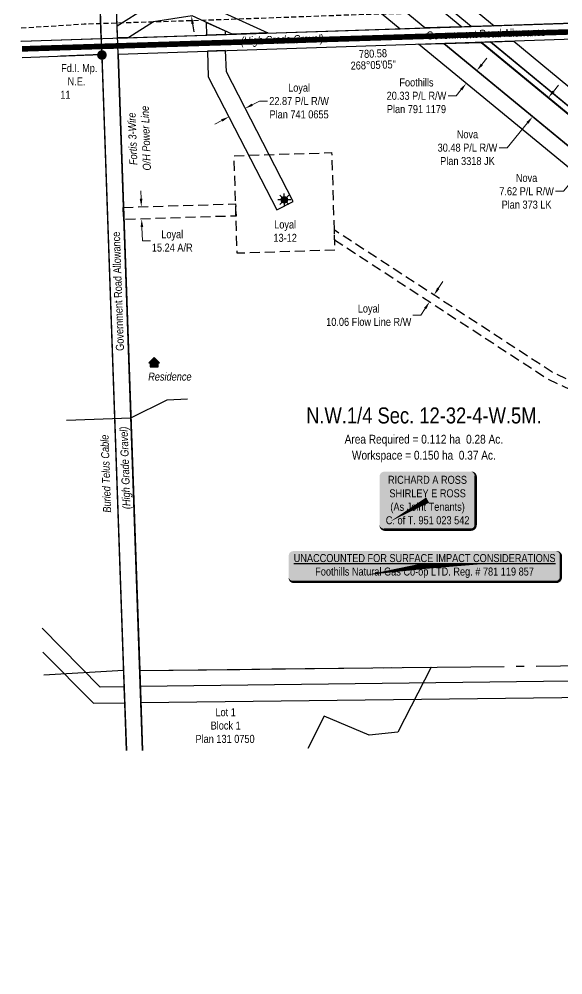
# Model space of a CAD drawing. Extents: x 675835 to 685285, y 5733153 to 5738077.
# Drawn here: x 675924 to 676603, y 5733684 to 5734878 of the extents above; entities that cross this region are included whole.
import ezdxf
from ezdxf.enums import TextEntityAlignment as Align

# ---------------------------------------------------------------- set-up
doc = ezdxf.new("R2010")
doc.units = 0
doc.header["$LTSCALE"] = 5
doc.header["$PDMODE"] = 34
doc.header["$PDSIZE"] = 0.03
for name, pattern in [('foc-ACCESSROAD', [3.75, 2.5, -1.25]), ('foc-FLOWLINE', [3.75, 2.5, -1.25]), ('foc-QUARTERLINE', [33, 25, -3, 2, -3]), ('UG_PIPE', [1.875, 1.25, -0.625])]:
    doc.linetypes.add(name, pattern=pattern)
doc.layers.get('Defpoints').update_dxf_attribs({"color": 9})
for name, color, linetype in [('AS-OWNER', 7, 'Continuous'), ('AS-PIPE-UG', 44, 'UG_PIPE'), ('AS-POWER', 104, 'foc-POWER'), ('AS-RESIDENCE', 14, 'Continuous'), ('AS-ROADS', 254, 'Continuous'), ('AS-TELUS', 224, 'foc-TEL'), ('C-AR', 13, 'foc-ACCESSROAD'), ('C-FLOWLINE', 13, 'foc-FLOWLINE'), ('C-RW', 13, 'Continuous'), ('C-SYMBOL', 7, 'Continuous'), ('C-WS', 13, 'foc-ACCESSROAD'), ('C-WS-S', 8, 'Continuous'), ('CG-NOTES', 7, 'Continuous'), ('F-RW', 190, 'Continuous'), ('L-AREAREQUIRED', 7, 'Continuous'), ('L-AREAWORK', 5, 'Continuous'), ('L-BD', 7, 'Continuous'), ('L-MON', 1, 'Continuous'), ('L-MON-T', 1, 'Continuous'), ('L-ROAD-T', 7, 'Continuous'), ('L-SEC', 7, 'Continuous'), ('L-SECQ', 8, 'foc-QUARTERLINE'), ('L-TITLEDB', 4, 'Continuous'), ('L-TITLEDB-T', 4, 'Continuous')]:
    doc.layers.add(name, color=color, linetype=linetype)
for name, color, linetype, lineweight in [('C-FLOWLINE-T', 13, 'Continuous', 9), ('C-RW-T', 13, 'Continuous', 9), ('F-RW-T', 190, 'Continuous', 9), ('T-TEXT', 48, 'Continuous', 18)]:
    doc.layers.add(name, color=color, linetype=linetype, lineweight=lineweight)
doc.styles.add('100L', font='ARIALN.TTF', dxfattribs={"height": 11})
doc.styles.add('175L', font='ARIALN.TTF', dxfattribs={"height": 20})
doc.styles.add('80', font='ARIALN.TTF', dxfattribs={"height": 10})
doc.styles.add('80CG', font='ARIALN.TTF', dxfattribs={"height": 10})
doc.styles.add('80L', font='ARIALN.TTF', dxfattribs={"height": 10})
doc.styles.add('80LS', font='ARIALNI.TTF', dxfattribs={"height": 10})
doc.styles.add('foc-LtypeFont', font='ARIALN.TTF', dxfattribs={"height": 7.35})
doc.styles.add('TXT', font='ARIALN.TTF', dxfattribs={"height": 0.2})
doc.linetypes.add('foc-POWER', pattern='A,6,-1,["P",foc-LtypeFont,S=0.2,R=0,X=-0.625,Y=-0.75],-1.24,4', length=12.24)
doc.linetypes.add('foc-POWER-NOLINE', pattern='A,0,-4,["P",foc-LtypeFont,S=0.2,R=0,X=-0.625,Y=-0.75],-8.24', length=12.24)
doc.linetypes.add('foc-TEL', pattern='A,2,-1,["T",foc-LtypeFont,S=0.2,R=0,X=-0.425,Y=-0.75],-1.24,8', length=12.24)
doc.dimstyles.new('Compass 5 000', dxfattribs={"dimscale": 5, "dimtxt": 9, "dimasz": 2, "dimexe": 0.2, "dimexo": 0.0625, "dimgap": 0.5, "dimtad": 0, "dimtih": 1, "dimtoh": 1, "dimzin": 0, "dimdsep": 46, "dimtxsty": '80CG', "dimcen": 0.1, "dimse1": 1, "dimse2": 1, "dimclrd": 256, "dimclrt": 256, "dimaunit": 1, "dimadec": 4, "dimazin": 0, "dimtfac": 0.06, "dimtofl": 0, "dimtmove": 0, "dimatfit": 1, "dimfxl": 0.2, "dimtolj": 1, "dimtzin": 0, "dimlwd": -1, "dimarcsym": 0})

# ---------------------------------------------------------------- blocks, each defined once
blk = doc.blocks.new('*D567')
at = {"layer": 'Defpoints', "color": 0, "transparency": 16777216}
for p in [(676120, 5734898.8), (676135.7, 5734901.3), (676123.1, 5734879)]:
    blk.add_point(p, dxfattribs=at)
at = {"layer": 'L-TITLEDB-T', "transparency": 16777216}
for p, q in [((676129, 5734944), (676119, 5734944)), ((676134.1, 5734911.2), (676129, 5734944)), ((676140.3, 5734871.5), (676141.9, 5734861.7))]:
    blk.add_line(p, q, dxfattribs=at)
for points in [[(676135.8, 5734911.4), (676132.5, 5734910.9), (676135.7, 5734901.3)], [(676142, 5734871.8), (676138.7, 5734871.3), (676138.8, 5734881.4)]]:
    blk.add_solid(points, dxfattribs=at)
at = {"layer": 'L-TITLEDB-T', "transparency": 16777216, "insert": (676082.3, 5734944), "char_height": 10, "attachment_point": 5, "style": '80CG'}
blk.add_mtext('\\A1;20.12 Road\\PPlan 3445 BZ', dxfattribs=at)
blk = doc.blocks.new('fdia')
at = {"color": 255, "const_width": 1}
blk.add_lwpolyline([(-0.5, 0, 1), (0.5, 0, 1)], format="xyb", close=True, dxfattribs=at)
blk = doc.blocks.new('Fdiaa')
blk.add_blockref('fdia', (0, 0))
blk = doc.blocks.new('fdib')
at = {"color": 1, "const_width": 1.6}
blk.add_lwpolyline([(-0.4, 0, 1), (0.4, 0, 1)], format="xyb", close=True, dxfattribs=at)
at = {"color": 1}
blk.add_circle((0, 0), 0.8, dxfattribs=at)
blk = doc.blocks.new('Fdibb')
blk.add_blockref('fdib', (0, 0))
blk = doc.blocks.new('fdicc')
for name in ['Fdibb', 'Fdiaa']:
    blk.add_blockref(name, (0, 0))
blk = doc.blocks.new('FDI')
blk.add_blockref('fdicc', (0, 0))
blk = doc.blocks.new('*D593')
at = {"layer": 'Defpoints', "color": 0, "transparency": 16777216}
for p in [(676653.4, 5734722.8), (676674.9, 5734715.2), (676669.9, 5734709.2)]:
    blk.add_point(p, dxfattribs=at)
at = {"layer": 'F-RW-T', "transparency": 16777216}
for p, q in [((676664.7, 5734736.5), (676671, 5734744.3)), ((676647, 5734715.1), (676603.6, 5734662.4)), ((676603.6, 5734662.4), (676593.6, 5734662.4))]:
    blk.add_line(p, q, dxfattribs=at)
for points in [[(676663.4, 5734737.6), (676666, 5734735.5), (676658.3, 5734728.8)], [(676645.7, 5734716.2), (676648.3, 5734714), (676653.4, 5734722.8)]]:
    blk.add_solid(points, dxfattribs=at)
at = {"layer": 'F-RW-T', "transparency": 16777216, "insert": (676557.4, 5734662.4), "char_height": 10, "attachment_point": 5, "style": '80CG'}
blk.add_mtext('\\A1;Nova\\P7.62 P/L R/W\\PPlan 373 LK', dxfattribs=at)
blk = doc.blocks.new('*D594')
at = {"layer": 'Defpoints', "color": 0, "transparency": 16777216}
for p in [(676565, 5734755.7), (676614.5, 5734754.9), (676594.9, 5734731.1)]:
    blk.add_point(p, dxfattribs=at)
at = {"layer": 'F-RW-T', "transparency": 16777216}
for p, q in [((676590.9, 5734787.2), (676597.3, 5734794.9)), ((676558.7, 5734748), (676533, 5734716.9)), ((676533, 5734716.9), (676523, 5734716.9))]:
    blk.add_line(p, q, dxfattribs=at)
for points in [[(676589.7, 5734788.3), (676592.2, 5734786.1), (676584.6, 5734779.5)], [(676557.4, 5734749), (676559.9, 5734746.9), (676565, 5734755.7)]]:
    blk.add_solid(points, dxfattribs=at)
at = {"layer": 'F-RW-T', "transparency": 16777216, "insert": (676483.6, 5734716.9), "char_height": 10, "attachment_point": 5, "style": '80CG'}
blk.add_mtext('\\A1;Nova\\P30.48 P/L R/W\\PPlan 3318 JK', dxfattribs=at)
blk = doc.blocks.new('*D595')
at = {"layer": 'Defpoints', "color": 0, "transparency": 16777216}
for p in [(676494.9, 5734813.4), (676481.8, 5734797.4), (676482.1, 5734797.2)]:
    blk.add_point(p, dxfattribs=at)
at = {"layer": 'F-RW-T', "transparency": 16777216}
for p, q in [((676501.6, 5734820.9), (676507.9, 5734828.6)), ((676475.8, 5734789.4), (676469.4, 5734781.7)), ((676469.4, 5734781.7), (676459.4, 5734781.7))]:
    blk.add_line(p, q, dxfattribs=at)
for points in [[(676500.3, 5734821.9), (676502.9, 5734819.8), (676495.2, 5734813.1)], [(676474.5, 5734790.5), (676477, 5734788.4), (676482.1, 5734797.2)]]:
    blk.add_solid(points, dxfattribs=at)
at = {"layer": 'F-RW-T', "transparency": 16777216, "insert": (676419.9, 5734781.7), "char_height": 10, "attachment_point": 5, "style": '80CG'}
blk.add_mtext('\\A1;Foothills\\P20.33 P/L R/W\\PPlan 791 1179', dxfattribs=at)
blk = doc.blocks.new('*D597')
at = {"layer": 'C-RW-T', "transparency": 16777216}
for p, q in [((676075.9, 5734653), (676075.6, 5734663)), ((676077.1, 5734617.8), (676077.6, 5734600.4)), ((676077.6, 5734600.4), (676087.6, 5734600.4))]:
    blk.add_line(p, q, dxfattribs=at)
for points in [[(676077.6, 5734653.1), (676074.3, 5734653), (676076.3, 5734643)], [(676078.7, 5734617.8), (676075.4, 5734617.7), (676076.7, 5734627.8)]]:
    blk.add_solid(points, dxfattribs=at)
at = {"layer": 'Defpoints', "color": 0, "transparency": 16777216}
for p in [(676117, 5734644.3), (676076.7, 5734627.8), (676117.5, 5734629.1)]:
    blk.add_point(p, dxfattribs=at)
at = {"layer": 'C-RW-T', "transparency": 16777216, "insert": (676114.9, 5734600.4), "char_height": 10, "attachment_point": 5, "style": '80CG'}
blk.add_mtext('\\A1;Loyal\\P15.24 A/R', dxfattribs=at)
blk = doc.blocks.new('GAS')
h = blk.add_hatch(color=255)
h.dxf.hatch_style = 1
edge = h.paths.add_edge_path()
edge.add_arc((0, 0), 0.9, 0, 360)
for p, q in [((-0.81, 0), (-1.62, 0)), ((-0.57, 0.57), (-1.14, 1.14)), ((0, 0.81), (0, 1.62)), ((0.57, 0.57), (1.14, 1.14)), ((1.62, 0), (0.81, 0)), ((-0.57, -0.57), (-1.14, -1.14)), ((0, -0.81), (0, -1.62)), ((1.14, -1.14), (0.57, -0.57))]:
    blk.add_line(p, q)
blk.add_circle((0, 0), 0.8)
blk = doc.blocks.new('*D605')
at = {"layer": 'C-RW-T', "transparency": 16777216}
for p, q in [((676214.9, 5734770.6), (676223.7, 5734775.1)), ((676223.7, 5734775.1), (676233.7, 5734775.1)), ((676176.8, 5734750.9), (676167.9, 5734746.3))]:
    blk.add_line(p, q, dxfattribs=at)
for points in [[(676214.1, 5734772), (676215.6, 5734769.1), (676206, 5734766)], [(676176, 5734752.4), (676177.6, 5734749.4), (676185.7, 5734755.5)]]:
    blk.add_solid(points, dxfattribs=at)
at = {"layer": 'Defpoints', "color": 0, "transparency": 16777216}
for p in [(676206, 5734766), (676213.6, 5734751.3), (676193.3, 5734740.8)]:
    blk.add_point(p, dxfattribs=at)
at = {"layer": 'C-RW-T', "transparency": 16777216, "insert": (676273.3, 5734775.1), "char_height": 10, "attachment_point": 5, "style": '80CG'}
blk.add_mtext('\\A1;Loyal\\P22.87 P/L R/W\\PPlan 741 0655', dxfattribs=at)
blk = doc.blocks.new('*D606')
at = {"layer": 'C-FLOWLINE-T', "transparency": 16777216}
for p, q in [((676447.2, 5734541.2), (676452.7, 5734549.6)), ((676430.8, 5734516), (676425.3, 5734507.6)), ((676425.3, 5734507.6), (676415.3, 5734507.6))]:
    blk.add_line(p, q, dxfattribs=at)
for points in [[(676445.8, 5734542.1), (676448.6, 5734540.3), (676441.8, 5734532.8)], [(676429.4, 5734516.9), (676432.2, 5734515.1), (676436.3, 5734524.4)]]:
    blk.add_solid(points, dxfattribs=at)
at = {"layer": 'Defpoints', "color": 0, "transparency": 16777216}
for p in [(676440.4, 5734533.7), (676434.9, 5734525.3), (676436.3, 5734524.4)]:
    blk.add_point(p, dxfattribs=at)
at = {"layer": 'C-FLOWLINE-T', "transparency": 16777216, "insert": (676360.3, 5734507.6), "char_height": 10, "attachment_point": 5, "style": '80CG'}
blk.add_mtext('\\A1;Loyal\\P10.06 Flow Line R/W', dxfattribs=at)
blk = doc.blocks.new('*U652')
h = blk.add_hatch(color=59)
edge = h.paths.add_edge_path()
edge.add_line((-54, -37), (54, -37))
edge.add_arc((54, -31), 6, 270, 360)
edge.add_line((60, -31), (60, 29.5))
edge.add_arc((54, 29.5), 6, 0, 90)
edge.add_line((54, 35.5), (-54, 35.5))
edge.add_arc((-54, 29.5), 6, 90, 180)
edge.add_line((-60, 29.5), (-60, -31))
edge.add_arc((-54, -31), 6, 180, 270)
at = {"color": 1, "flags": 128}
blk.add_lwpolyline([(-54, -37, 3, 3, 0), (54, -37, 3, 3, 0.414214), (60, -31, 3, 3, 0), (60, 29.5, 3, 0, 0.414214), (54, 35.5, 0, 0, 0), (-54, 35.5, 0, 0, 0.414214), (-60, 29.5, 0, 0, 0), (-60, -31, 0, 3, 0.414214)], format="xyseb", close=True, dxfattribs=at)
blk.add_lwpolyline([(-47, -26.9, 0, 7.5, 0), (0, 0, 0, 0, 0)], format="xyseb", dxfattribs=at)
at = {"color": 1, "style": '80'}
blk.add_attdef('ENTER_TEXT_001', (-36, -5), '', height=10, dxfattribs=at)
blk = doc.blocks.new('res_occ')
for points in [[(0.1, 0.89), (-1.26, -0.37), (1.46, -0.37)], [(-0.9, -1.43), (1.1, -1.43), (1.1, -0.37), (-0.9, -0.37)]]:
    blk.add_hatch(color=14).paths.add_polyline_path(points)
at = {"color": 14}
for points in [[(0.1, 0.89), (-1.26, -0.37), (1.46, -0.37)], [(-0.9, -1.43), (1.1, -1.43), (1.1, -0.37), (-0.9, -0.37)]]:
    blk.add_lwpolyline(points, close=True, dxfattribs=at)
blk = doc.blocks.new('*U751')
h = blk.add_hatch(color=255)
edge = h.paths.add_edge_path()
edge.add_line((-164, -20), (164, -20))
edge.add_arc((164, -14), 6, 270, 360)
edge.add_line((170, -14), (170, 12.5))
edge.add_arc((164, 12.5), 6, 0, 90)
edge.add_line((164, 18.5), (-164, 18.5))
edge.add_arc((-164, 12.5), 6, 90, 180)
edge.add_line((-170, 12.5), (-170, -14))
edge.add_arc((-164, -14), 6, 180, 270)
at = {"color": 1, "flags": 128}
blk.add_lwpolyline([(-164, -20, 3, 3, 0), (164, -20, 3, 3, 0.414214), (170, -14, 3, 3, 0), (170, 12.5, 3, 0, 0.414214), (164, 18.5, 0, 0, 0), (-164, 18.5, 0, 0, 0.414214), (-170, 12.5, 0, 0, 0), (-170, -14, 0, 3, 0.414214)], format="xyseb", close=True, dxfattribs=at)
for points in [[(-74.2, -11.5, 0, 7.5, 0), (0, 0, 0, 0, 0)], [(71.9, 2.3, 0, 7.5, 0), (0, 0, 0, 0, 0)]]:
    blk.add_lwpolyline(points, format="xyseb", dxfattribs=at)
at = {"color": 1, "style": '80'}
blk.add_attdef('ENTER_TEXT_001', (-26.8, -4.9), '', height=10, dxfattribs=at)

msp = doc.modelspace()

# ---------------------------------------------------------------- linework, layer by layer
at = {"layer": 'AS-PIPE-UG', "flags": 128}
msp.add_lwpolyline([(675926.258, 5734866.493), (676005.06, 5734871.485), (676175.027, 5734877.022), (676358.858, 5734883.736), (676414.78, 5734885.008), (676450.902, 5734887.233), (676480.097, 5734888.965), (676673.508, 5734894.145), (676781.553, 5734903.401), (676802.284, 5734903.622), (676816.074, 5734903.896), (676830.493, 5734904.239), (676848.295, 5734904.401), (676869.877, 5734904.964), (676988.336, 5734902.924), (677504.957, 5734918.689), (677491.014, 5735064.701), (677481.807, 5735284.963), (677513.215, 5735472.117), (677516.739, 5735510.847), (677516.524, 5735523.109), (677515.845, 5735524.298), (677507.688, 5735524.977), (677507.178, 5735523.788), (677494.264, 5735524.128), (677487.467, 5735530.242), (677482.199, 5735541.451), (677483.049, 5735587.475), (677485.767, 5735591.89), (677495.113, 5735595.457), (677504.969, 5735594.947), (677514.995, 5735594.268), (677527.57, 5735590.362), (677613.893, 5735589.682), (677626.479, 5735589.63)], dxfattribs=at)
at = {"layer": 'AS-POWER', "flags": 128}
for points in [[(676077.844, 5733963.956), (676047.197, 5734833.319), (676019.198, 5735650.52), (676018.942, 5735658.137), (676018.009, 5735685.129), (676009.566, 5735929.52), (675990.459, 5736461.52), (675990.304, 5736465.964), (675987.223, 5736554.62), (675984.524, 5736632.363), (675972.033, 5736991.919), (675968.974, 5737079.956), (675962.531, 5737265.443)], [(675982.805, 5734376.742), (676063.212, 5734379.58), (676108.739, 5734401.787), (676133.898, 5734403.087)]]:
    msp.add_lwpolyline(points, dxfattribs=at)
at = {"layer": 'AS-POWER', "linetype": 'foc-POWER-NOLINE', "flags": 128}
msp.add_lwpolyline([(675925.985, 5734850.067), (676845.685, 5734879.875), (677594.418, 5734903.216), (677656.133, 5734905.142)], dxfattribs=at)
at = {"layer": 'AS-ROADS', "const_width": 6.999, "flags": 128}
msp.add_lwpolyline([(675927.172, 5734840.316), (676477.573, 5734857.471), (676517.64, 5734858.655), (676557.929, 5734859.942), (676597.917, 5734861.048), (676638.612, 5734862.397), (676679.373, 5734863.693), (676719.966, 5734864.95), (676760.678, 5734866.363), (676800.721, 5734867.735), (676840.803, 5734869.363), (676880.872, 5734870.867), (676921.026, 5734872.143), (676961.202, 5734873.454), (677001.724, 5734874.493), (677041.742, 5734875.679), (677776.05, 5734898.853)], dxfattribs=at)
at = {"layer": 'AS-TELUS', "flags": 128}
for points in [[(676057.715, 5733963.731), (675998.112, 5735657.447), (675990.38, 5735881.261)], [(676026.61, 5734833.19), (675975.503, 5734831.402)]]:
    msp.add_lwpolyline(points, dxfattribs=at)
at = {"layer": 'C-AR', "flags": 128}
msp.add_lwpolyline([(676053.59, 5734642.29), (676194.056, 5734646.786), (676194.535, 5734631.557), (676054.137, 5734627.063)], close=True, dxfattribs=at)
at = {"layer": 'C-FLOWLINE', "flags": 128}
msp.add_lwpolyline([(676317.425, 5734601.9), (676584.376, 5734427.794), (676726.949, 5734360.227), (676770.536, 5734324.227), (677106.192, 5734076.187), (677122.858, 5734076.38), (676776.706, 5734332.177), (676732.388, 5734368.779), (676589.3, 5734436.592), (676317.039, 5734614.16)], close=True, dxfattribs=at)
at = {"layer": 'C-RW', "flags": 128}
for points in [[(676180.841, 5734862.672), (676180.981, 5734858.349), (676158.145, 5734857.605), (676157.759, 5734873.351)], [(676182.472, 5734811.459), (676181.624, 5734838.204), (676158.787, 5734837.466), (676159.807, 5734805.539), (676245.677, 5734639.338), (676265.973, 5734649.845)]]:
    msp.add_lwpolyline(points, close=True, dxfattribs=at)
for points in [[(675953.477, 5734086.843), (676016.544, 5734022.913), (676055.632, 5734023.469), (676054.933, 5734043.575), (676024.839, 5734043.142), (675952.44, 5734116.53)], [(676075.754, 5734023.695), (676881.481, 5734033.48), (677199.721, 5734037.098), (677199.581, 5734057.164), (677172.094, 5734056.711), (677171.955, 5734076.448), (677151.633, 5734076.259), (677151.828, 5734056.557), (676901.029, 5734053.968), (676900.37, 5734073.164), (676879.933, 5734072.917), (676880.606, 5734053.712), (676075.053, 5734043.801)]]:
    msp.add_lwpolyline(points, dxfattribs=at)
at = {"layer": 'C-WS', "flags": 128}
msp.add_lwpolyline([(676192.168, 5734706.875), (676314.005, 5734710.704), (676317.834, 5734588.867), (676195.997, 5734585.037)], close=True, dxfattribs=at)
at = {"layer": 'F-RW', "flags": 128}
for points in [[(676031.666, 5735269.078), (676516.884, 5734869.269), (676488.142, 5734868.327), (676032.542, 5735243.741)], [(676476.556, 5734867.971), (676488.142, 5734868.327), (676032.542, 5735243.741), (676032.893, 5735233.581)], [(676032.893, 5735233.581), (676476.556, 5734867.971), (676430.467, 5734866.504), (676034.299, 5735192.918)], [(676034.299, 5735192.926), (676035.236, 5735165.807), (676399.7, 5734865.459), (676430.467, 5734866.504)], [(676454.064, 5734847.044), (676865.919, 5734507.915), (676910.785, 5734482.427), (677121.99, 5734308.543), (677319.182, 5734145.938), (677333.324, 5734134.324), (677363.91, 5734095.571), (677364.977, 5734094.218), (677417.547, 5734045.563), (677587.765, 5733833.088), (677697.128, 5733725.696), (677698.722, 5733683.639), (677566.159, 5733813.707), (677319.825, 5734120.881), (676900.427, 5734466.971), (676847.058, 5734497.421), (676422.606, 5734846.024)], [(676500.918, 5734848.479), (677364.067, 5734137.19), (677693.465, 5733829.402), (677694.979, 5733786.305), (677343.936, 5734114.264), (676453.911, 5734847.192)], [(676500.685, 5734848.611), (676512.55, 5734848.991), (677369.108, 5734142.915), (677447.228, 5734069.888), (677693.114, 5733840.154), (677693.465, 5733829.402), (677364.067, 5734137.19), (677135.809, 5734325.376)]]:
    msp.add_lwpolyline(points, close=True, dxfattribs=at)
msp.add_lwpolyline([(676541.558, 5734849.929), (676862.249, 5734584.846), (677040.546, 5734438.421), (677170.094, 5734367.943, 0.00386522), (677260.105, 5734293.22), (677392.677, 5734183.96), (677413.913, 5734166.949), (677431.317, 5734148.147), (677508.27, 5734038.938), (677692.154, 5733867.095), (677693.114, 5733840.154), (677447.228, 5734069.888), (677406.137, 5734128.131), (677391.583, 5734143.806), (677372.329, 5734159.27), (677294.054, 5734223.781), (677194.348, 5734305.954), (677151.996, 5734341.424), (677082.827, 5734378.875), (676863.16, 5734559.529), (676512.55, 5734848.991)], format="xyb", close=True, dxfattribs=at)
at = {"layer": 'L-SEC'}
for p, q in [((676012.015, 5735255.369), (676025.915, 5734853.291)), ((676032.116, 5735256.064), (676046.018, 5734853.944)), ((675926.841, 5734849.799), (676025.902, 5734853.291)), ((675927.543, 5734829.698), (676026.61, 5734833.19)), ((676027.092, 5734832.647), (676054.232, 5734063.682)), ((676047.197, 5734833.319), (676074.355, 5734063.905)), ((676054.232, 5734063.682), (676057.723, 5733963.731)), ((676074.336, 5734064.384), (676077.844, 5733963.956))]:
    msp.add_line(p, q, dxfattribs=at)
at = {"layer": 'L-SEC', "flags": 128}
for points in [[(676851.201, 5734880.33), (676046.503, 5734853.424)], [(676851.901, 5734860.226), (676047.197, 5734833.319)]]:
    msp.add_lwpolyline(points, dxfattribs=at)
at = {"layer": 'L-SECQ'}
msp.add_line((676054.232, 5734063.682), (675954.482, 5734058.038), dxfattribs=at)
at = {"layer": 'L-SECQ', "flags": 128}
msp.add_lwpolyline([(676074.355, 5734063.905), (676880.359, 5734072.915)], dxfattribs=at)
at = {"layer": 'L-TITLEDB', "flags": 128}
msp.add_lwpolyline([(676046.22, 5734869.059), (676082.982, 5734892.42), (676084.219, 5734893.206), (676142.891, 5734902.408), (676234.282, 5734860.197), (676189.565, 5734858.627), (676139.956, 5734881.597), (676091.454, 5734873.981), (676060.704, 5734854.435), (676046.74, 5734853.981)], close=True, dxfattribs=at)
msp.add_lwpolyline([(676077.844, 5733963.956), (676074.355, 5734063.905), (676438.241, 5734067.973), (676396.723, 5733986.636), (676360.696, 5733983.251), (676304.595, 5734006.714), (676284.403, 5733966.265)], dxfattribs=at)

# ---------------------------------------------------------------- block references
at = {"layer": 'AS-OWNER'}
ref = msp.add_blockref('*U652', (676433.806, 5734276.771), dxfattribs=at)
ref.add_attrib('ENTER_TEXT_001', 'RICHARD A ROSS', (676384.345, 5734297.03), dxfattribs={"layer": '0', "color": 1, "height": 10, "style": '80'})
ref.add_attrib('ENTER_TEXT_002', 'SHIRLEY E ROSS', (676386.101, 5734280.186), dxfattribs={"layer": '0', "color": 1, "height": 10, "style": '80'})
ref.add_attrib('ENTER_TEXT_003', '(As Joint Tenants)', (676387.326, 5734263.349), dxfattribs={"layer": '0', "color": 1, "height": 10, "style": '80'})
ref.add_attrib('ENTER_TEXT_004', 'C. of T. 951 023 542', (676381.606, 5734246.505), dxfattribs={"layer": '0', "color": 1, "height": 10, "style": '80'})
at = {"layer": 'AS-RESIDENCE', "xscale": 4.999077600000008, "yscale": 4.999077600000008, "zscale": 4.999077600000008}
msp.add_blockref('res_occ', (676091.8, 5734450.174), dxfattribs=at)
at = {"layer": 'C-WS-S', "xscale": 4.999077600000008, "yscale": 4.999077600000008, "zscale": 4.999077600000008}
msp.add_blockref('GAS', (676254.852, 5734651.738), dxfattribs=at)
at = {"layer": 'CG-NOTES'}
ref = msp.add_blockref('*U751', (676430.268, 5734194.498), dxfattribs=at)
ref.add_attrib('ENTER_TEXT_001', '%%UUNACCOUNTED FOR SURFACE IMPACT CONSIDERATIONS', (676266.584, 5734199.301), dxfattribs={"layer": '0', "color": 1, "height": 10, "style": '80'})
ref.add_attrib('ENTER_TEXT_002', 'Foothills Natural Gas Co-op LTD. Reg. # 781 119 857', (676293.464, 5734182.457), dxfattribs={"layer": '0', "color": 1, "height": 10, "style": '80'})

# ---------------------------------------------------------------- texts
at = {"layer": 'AS-RESIDENCE', "insert": (676084.886, 5734435.942), "char_height": 10, "attachment_point": 1, "style": '80L'}
msp.add_mtext_dynamic_manual_height_columns('{\\fArial Narrow|b0|i1|c0|p34;Residence}', width=25.96796, gutter_width=50, heights=[0], dxfattribs=at)
at = {"layer": 'AS-TELUS', "insert": (676028.673, 5734260.57), "char_height": 9.99822, "attachment_point": 1, "rotation": 91.989722, "style": 'TXT'}
msp.add_mtext_dynamic_manual_height_columns('\\pi0.29892;{\\fArial Narrow|b0|i1|c0|p34;Buried Telus Cable}', width=97.21773, gutter_width=1, heights=[0], dxfattribs=at)
at = {"layer": 'C-RW-T', "linetype": 'Continuous', "insert": (676255.905, 5734612.58), "char_height": 10, "attachment_point": 5, "style": '80CG'}
msp.add_mtext('\\A1;Loyal\\P13-12', dxfattribs=at)
at = {"layer": 'C-SYMBOL', "color": 3, "style": '175L'}
msp.add_text('N.W.1/4 Sec. 12-32-4-W.5M.', height=19.99644, dxfattribs=at).set_placement((676429.174, 5734366.437), align=Align.BOTTOM_CENTER)
at = {"layer": 'L-AREAREQUIRED', "color": 5, "style": '100L'}
msp.add_text('Area Required = 0.112 ha  0.28 Ac.', height=10.99804, dxfattribs=at).set_placement((676429.174, 5734343.941), align=Align.BOTTOM_CENTER)
at = {"layer": 'L-AREAWORK', "color": 5, "style": '100L'}
msp.add_text('Workspace = 0.150 ha  0.37 Ac.', height=10.99804, dxfattribs=at).set_placement((676429.174, 5734323.945), align=Align.BOTTOM_CENTER)
at = {"layer": 'L-BD', "style": '80L'}
for s, height, p in [('780.58', 9.9982, (676365.571, 5734834.461)), ("268°05'05''", 9.99816, (676366.047, 5734820.222))]:
    msp.add_text(s, height=height, rotation=1.9151, dxfattribs=at).set_placement(p, align=Align.MIDDLE)
at = {"layer": 'L-ROAD-T', "style": '80L'}
for height, rotation, p in [(10, 1.78499, (676506.903, 5734859.297)), (9.99822, 91.989639, (676047.101, 5734537.494))]:
    msp.add_text('Government Road Allowance', height=height, rotation=rotation, dxfattribs=at).set_placement(p, align=Align.MIDDLE_CENTER)
at = {"layer": 'L-TITLEDB', "insert": (676143.402, 5734016.751), "char_height": 10, "attachment_point": 1, "style": '80L'}
msp.add_mtext_dynamic_manual_height_columns('\\pi25.452;Lot 1\\P\\pi19.422;Block 1\\P\\pi0.5002;Plan 131 0750', width=73.44925, gutter_width=50, heights=[0], dxfattribs=at)
at = {"layer": 'T-TEXT', "style": '80LS'}
for height, rotation, p in [(10, 1.78499, (676252.173, 5734851.918)), (9.99822, 91.989639, (676055.946, 5734316.923))]:
    msp.add_text('(High Grade Gravel)', height=height, rotation=rotation, dxfattribs=at).set_placement(p, align=Align.MIDDLE_CENTER)

# ---------------------------------------------------------------- dimensions: what is measured, and where the dimension line sits
at = {"layer": 'C-FLOWLINE-T', "color": 5}
dim = msp.add_aligned_dim(p1=(676440.396, 5734533.707), p2=(676434.901, 5734525.282), distance=1.626, text='Loyal\\P10.06 Flow Line R/W', dimstyle='Compass 5 000', dxfattribs=at)
dim.commit()
dim.dimension.update_dxf_attribs({"geometry": '*D606', "text_midpoint": (676360.337, 5734507.642)})
at = {"layer": 'C-RW-T', "color": 5}
dim = msp.add_aligned_dim(p1=(676193.267, 5734740.778), p2=(676213.571, 5734751.268), distance=16.545, text='Loyal\\P22.87 P/L R/W\\PPlan 741 0655', dimstyle='Compass 5 000', dxfattribs=at)
dim.commit()
dim.dimension.update_dxf_attribs({"geometry": '*D605', "text_midpoint": (676273.284, 5734775.148)})
at = {"layer": 'C-RW-T'}
dim = msp.add_linear_dim(base=(676076.746, 5734627.786), p1=(676116.986, 5734644.319), p2=(676117.474, 5734629.09), angle=271.833362, text='Loyal\\P15.24 A/R', dimstyle='Compass 5 000', dxfattribs=at)
dim.commit()
dim.dimension.update_dxf_attribs({"geometry": '*D597', "text_midpoint": (676114.903, 5734600.419), "dimtype": 161})
at = {"layer": 'F-RW-T'}
dim = msp.add_aligned_dim(p1=(676494.93, 5734813.394), p2=(676481.801, 5734797.408), distance=0.395, text='Foothills\\P20.33 P/L R/W\\PPlan 791 1179', dimstyle='Compass 5 000', dxfattribs=at)
dim.commit()
dim.dimension.update_dxf_attribs({"geometry": '*D595', "text_midpoint": (676419.872, 5734781.702)})
for base, p1, p2, angle, text, picture, middle in [((676565.008, 5734755.705), (676614.481, 5734754.863), (676594.902, 5734731.088), 230.528809, 'Nova\\P30.48 P/L R/W\\PPlan 3318 JK', '*D594', (676483.551, 5734716.863)), ((676653.381, 5734722.815), (676674.858, 5734715.198), (676669.913, 5734709.196), 230.517221, 'Nova\\P7.62 P/L R/W\\PPlan 373 LK', '*D593', (676557.358, 5734662.4))]:
    dim = msp.add_linear_dim(base=base, p1=p1, p2=p2, angle=angle, text=text, dimstyle='Compass 5 000', dxfattribs=at)
    dim.commit()
    dim.dimension.update_dxf_attribs({"geometry": picture, "text_midpoint": middle, "dimtype": 161})
at = {"layer": 'L-TITLEDB-T'}
dim = msp.add_linear_dim(base=(676135.668, 5734901.276), p1=(676123.133, 5734878.956), p2=(676120.018, 5734898.821), angle=98.913544, text='20.12 Road\\PPlan 3445 BZ', dimstyle='Compass 5 000', dxfattribs=at)
dim.commit()
dim.dimension.update_dxf_attribs({"geometry": '*D567', "text_midpoint": (676082.332, 5734944.014), "dimtype": 161})

# ---------------------------------------------------------------- next in the draw order: texts
at = {"layer": 'AS-POWER', "linetype": 'foc-POWER-NOLINE', "insert": (676061.683, 5734687.056), "char_height": 10, "attachment_point": 1, "rotation": 91.989722, "style": '80L', "bg_fill": 3, "box_fill_scale": 1.2, "bg_fill_color": 256, "bg_fill_transparency": 0}
msp.add_mtext_dynamic_manual_height_columns('\\pi7.9797;{\\fArial Narrow|b0|i1|c0|p34;Fortis 3-Wire \\P\\pi0.57524;O/H Power Line}', width=80.67299, gutter_width=50, heights=[0], dxfattribs=at)
at = {"layer": 'L-MON-T', "insert": (675975.158, 5734821.344), "char_height": 9.99816, "width": 44.32102, "attachment_point": 1, "style": '80L', "bg_fill": 3, "box_fill_scale": 1.15, "bg_fill_color": 256, "bg_fill_true_color": 256, "bg_fill_transparency": 0}
msp.add_mtext('\\pi1.0616;Fd.I. Mp.\\P\\pi9.0956;N.E. 11', dxfattribs=at)

# ---------------------------------------------------------------- next in the draw order: block references
at = {"layer": 'L-MON', "xscale": 4.999077600000007, "yscale": 4.999077600000007, "zscale": 4.999077600000007}
msp.add_blockref('FDI', (676027.092, 5734832.647), dxfattribs=at)

doc.saveas('drawing.dxf')
